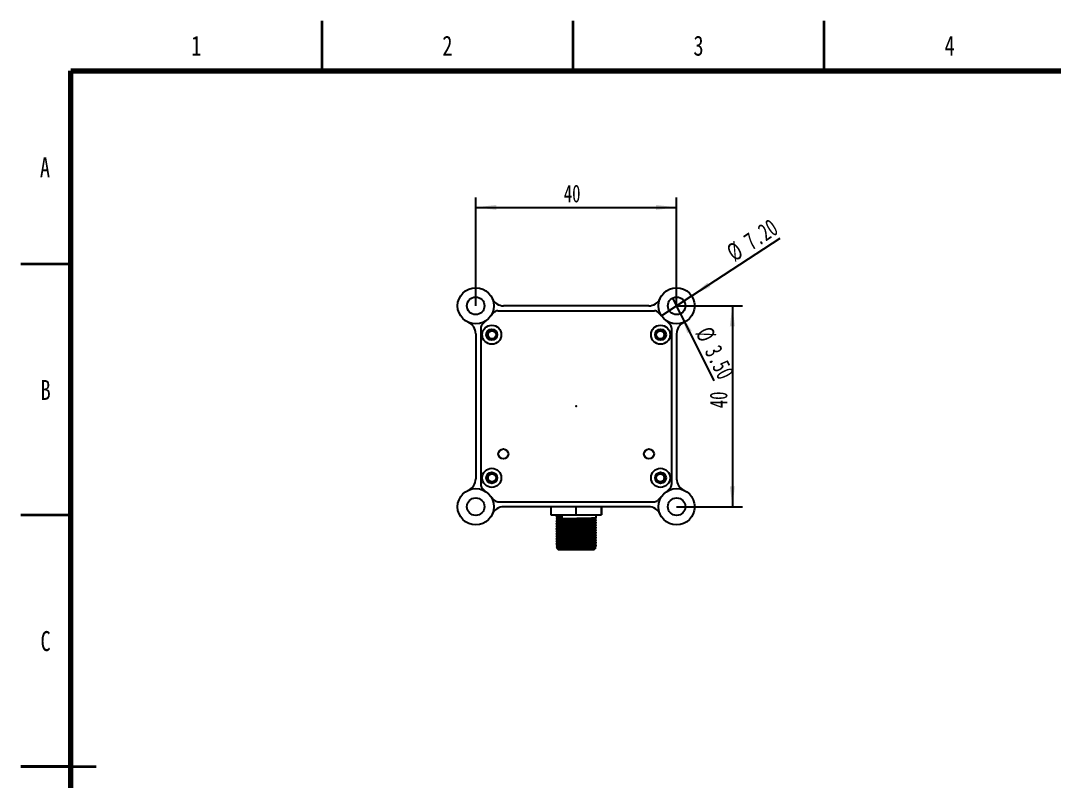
# Model space of a CAD drawing. Header units: millimetres. Extents: x 0 to 420, y 0 to 297.
# Drawn here: x 0 to 205.8, y 145.5 to 297 of the extents above; entities that cross this region are included whole.
import ezdxf

# ---------------------------------------------------------------- set-up
doc = ezdxf.new("R2010")
doc.units = ezdxf.units.MM
doc.header["$PDSIZE"] = -1
doc.layers.add('10', color=7, linetype='Continuous')
doc.styles.add('SLDTEXTSTYLE0', font='TXT', dxfattribs={"width": 0.7})
doc.styles.add('SLDTEXTSTYLE1', font='TXT', dxfattribs={"width": 0.75})
doc.dimstyles.new('SLDDIMSTYLE0', dxfattribs={"dimtxt": 3.5, "dimasz": 4.08, "dimexe": 0, "dimexo": 0.0625, "dimgap": 0.875, "dimtad": 2, "dimrnd": 1e-09, "dimzin": 12, "dimdsep": 46, "dimtxsty": 'SLDTEXTSTYLE0', "dimsah": 1, "dimcen": 0.09, "dimadec": 0, "dimazin": 3, "dimtfac": 1, "dimtofl": 0, "dimtmove": 0, "dimatfit": 3, "dimfxl": 0, "dimfrac": 2, "dimtolj": 1, "dimtzin": 12, "dimarcsym": 0})
doc.dimstyles.new('SLDDIMSTYLE1', dxfattribs={"dimtxt": 3.5, "dimasz": 4.08, "dimexe": 0, "dimexo": 0.0625, "dimgap": 0.875, "dimtad": 2, "dimrnd": 1e-09, "dimzin": 4, "dimdsep": 46, "dimtxsty": 'SLDTEXTSTYLE0', "dimblk1": 'NONE', "dimsah": 1, "dimcen": 0, "dimadec": 0, "dimazin": 1, "dimtfac": 1, "dimtmove": 0, "dimatfit": 3, "dimldrblk": 'NONE', "dimfxl": 0, "dimfrac": 2, "dimtolj": 1, "dimtzin": 12, "dimarcsym": 0})

# ---------------------------------------------------------------- blocks, each defined once
blk = doc.blocks.new('_D')
at = {"layer": '10'}
for p, q in [((90.6, 240.22), (90.6, 261.82)), ((130.6, 240.22), (130.6, 261.82)), ((90.6, 259.82), (130.6, 259.82))]:
    blk.add_line(p, q, dxfattribs=at)
for points in [[(90.6, 259.82), (94.68, 259.31), (94.68, 260.32)], [(130.6, 259.82), (126.52, 260.32), (126.52, 259.31)]]:
    blk.add_solid(points, dxfattribs=at)
at = {"layer": '10', "insert": (108.13, 264.33), "char_height": 3.5, "attachment_point": 1, "style": 'SLDTEXTSTYLE0'}
blk.add_mtext('40', dxfattribs=at)
blk = doc.blocks.new('_D_1')
at = {"layer": '10'}
for p, q in [((130.6, 240.22), (143.7, 240.22)), ((141.7, 240.22), (141.7, 200.22)), ((130.6, 200.22), (143.7, 200.22))]:
    blk.add_line(p, q, dxfattribs=at)
for points in [[(141.7, 240.22), (141.19, 236.14), (142.21, 236.14)], [(141.7, 200.22), (142.21, 204.3), (141.19, 204.3)]]:
    blk.add_solid(points, dxfattribs=at)
at = {"layer": '10', "insert": (137.19, 219.82), "char_height": 3.5, "attachment_point": 1, "rotation": 90, "style": 'SLDTEXTSTYLE0'}
blk.add_mtext('40', dxfattribs=at)
blk = doc.blocks.new('_D_2')
at = {"layer": '10'}
for q in [(129.82, 241.78), (137.98, 225.27)]:
    blk.add_line((131.37, 238.65), q, dxfattribs=at)
blk.add_solid([(131.37, 238.65), (132.73, 234.76), (133.64, 235.21)], dxfattribs=at)
at = {"layer": '10', "char_height": 3.5, "attachment_point": 1, "rotation": 296.2959, "style": 'SLDTEXTSTYLE0'}
for s, insert in [('%%c', (137.44, 236.44)), ('3.50', (139.25, 232.74))]:
    blk.add_mtext(s, dxfattribs=dict(at, insert=insert))
blk = doc.blocks.new('_NONE')
blk = doc.blocks.new('_D_3')
at = {"layer": '10'}
for q in [(151.21, 253.7), (127.59, 238.25)]:
    blk.add_line((133.61, 242.19), q, dxfattribs=at)
blk.add_solid([(133.61, 242.19), (137.3, 244), (136.75, 244.85)], dxfattribs=at)
at = {"layer": '10', "char_height": 3.5, "attachment_point": 1, "rotation": 33.1917, "style": 'SLDTEXTSTYLE0'}
for s, insert in [('7.20', (143.62, 254.1)), ('%%c', (140.17, 251.86))]:
    blk.add_mtext(s, dxfattribs=dict(at, insert=insert))

msp = doc.modelspace()

# ---------------------------------------------------------------- linework, layer by layer
at = {"color": 7, "linetype": 'Continuous', "lineweight": 35}
for p, q in [((60, 287), (60, 297)), ((110, 287), (110, 297)), ((160, 287), (160, 297)), ((10, 248.5), (0, 248.5)), ((10, 198.5), (0, 198.5)), ((0, 148.5), (15, 148.5)), ((10, 148.5), (0, 148.5))]:
    msp.add_line(p, q, dxfattribs=at)
at = {"color": 7, "linetype": 'Continuous', "lineweight": 70}
for p, q in [((10, 10), (10, 287)), ((10, 287), (410, 287))]:
    msp.add_line(p, q, dxfattribs=at)
at = {"color": 7, "linetype": 'Continuous', "lineweight": 25}
for p, q in [((93.578, 238.196), (94.305, 238.923)), ((95.012, 239.216), (126.184, 239.216)), ((125.034, 240.216), (96.162, 240.216)), ((126.891, 238.923), (127.619, 238.196)), ((91.891, 236.509), (92.619, 237.236)), ((128.578, 237.236), (129.305, 236.509)), ((90.598, 234.652), (90.598, 205.78)), ((91.598, 235.802), (91.598, 204.63)), ((129.598, 235.802), (129.598, 204.63)), ((130.598, 234.652), (130.598, 205.78)), ((91.891, 203.923), (92.619, 203.196)), ((129.305, 203.923), (128.578, 203.196)), ((93.578, 202.236), (94.305, 201.509)), ((127.619, 202.236), (126.891, 201.509)), ((95.012, 201.216), (126.184, 201.216)), ((125.034, 200.216), (96.162, 200.216)), ((105.527, 200.216), (105.527, 198.616)), ((110.527, 200.216), (110.527, 198.616)), ((115.598, 200.216), (115.598, 198.616)), ((115.67, 200.216), (115.67, 198.616)), ((105.527, 198.616), (110.527, 198.616)), ((106.598, 198.616), (106.598, 198.272)), ((106.598, 197.814), (106.598, 197.772)), ((110.527, 198.616), (115.598, 198.616)), ((114.598, 198.022), (114.598, 198.616)), ((115.598, 198.616), (115.67, 198.616)), ((106.598, 197.314), (106.598, 197.272)), ((106.598, 196.814), (106.598, 196.772)), ((106.598, 196.314), (106.598, 196.272)), ((106.598, 195.814), (106.598, 195.772)), ((114.598, 197.522), (114.598, 197.564)), ((114.598, 197.022), (114.598, 197.064)), ((114.598, 196.522), (114.598, 196.564)), ((114.598, 196.022), (114.598, 196.064)), ((114.598, 195.522), (114.598, 195.564)), ((106.598, 195.314), (106.598, 195.272)), ((106.598, 194.814), (106.598, 194.772)), ((106.598, 194.314), (106.598, 194.272)), ((106.598, 193.814), (106.598, 193.772)), ((114.598, 195.022), (114.598, 195.064)), ((114.598, 194.522), (114.598, 194.564)), ((114.598, 194.022), (114.598, 194.064)), ((114.598, 193.522), (114.598, 193.564)), ((106.598, 193.314), (106.598, 193.272)), ((106.598, 192.814), (106.598, 192.772)), ((106.598, 192.314), (106.598, 192.272)), ((106.796, 191.918), (107.098, 191.616)), ((114.098, 191.616), (107.098, 191.616)), ((114.098, 191.616), (114.245, 191.763)), ((114.198, 191.79), (114.356, 191.881)), ((114.239, 191.772), (114.204, 191.793)), ((114.369, 191.887), (114.559, 192.077)), ((114.598, 193.022), (114.598, 193.064)), ((114.598, 192.522), (114.598, 192.564))]:
    msp.add_line(p, q, dxfattribs=at)
for centre, radius in [((90.598, 240.216), 3.6), ((130.598, 240.216), 3.6), ((90.598, 240.216), 1.75), ((130.598, 240.216), 1.75), ((93.795, 234.47), 1.9), ((93.795, 234.47), 1.1), ((93.848, 234.466), 0.8), ((127.401, 234.47), 1.9), ((127.401, 234.47), 1.1), ((127.348, 234.466), 0.8), ((93.795, 205.962), 1.9), ((127.401, 205.962), 1.9), ((93.795, 205.962), 1.1), ((93.848, 205.966), 0.8), ((127.401, 205.962), 1.1), ((127.348, 205.966), 0.8), ((90.598, 200.216), 3.6), ((130.598, 200.216), 3.6), ((90.598, 200.216), 1.75), ((130.598, 200.216), 1.75)]:
    msp.add_circle(centre, radius, dxfattribs=at)
at = {"color": 7, "linetype": 'Continuous'}
for centre in [(93.848, 234.466), (127.348, 234.466), (96.098, 210.716), (125.098, 210.716), (93.848, 205.966), (127.348, 205.966)]:
    msp.add_circle(centre, 1, dxfattribs=at)
at = {"color": 7, "linetype": 'Continuous', "lineweight": 25}
for centre, radius, start, end in [((96.162, 242.716), 2.5, 204.19454, 270), ((125.034, 242.716), 2.5, 270, 335.80546), ((95.012, 238.216), 1, 90, 135), ((126.184, 238.216), 1, 45, 90), ((88.098, 234.652), 2.5, 0, 65.80546), ((133.098, 234.652), 2.5, 114.19454, 180), ((92.598, 235.802), 1, 135, 180), ((128.598, 235.802), 1, 0, 45), ((88.098, 205.78), 2.5, 294.19454, 0), ((92.598, 204.63), 1, 180, 225), ((128.598, 204.63), 1, 315, 0), ((133.098, 205.78), 2.5, 180, 245.80546), ((96.162, 197.716), 2.5, 90, 155.80546), ((95.012, 202.216), 1, 225, 270), ((125.034, 197.716), 2.5, 24.19454, 90), ((126.184, 202.216), 1, 270, 315)]:
    msp.add_arc(centre, radius, start, end, dxfattribs=at)
msp.add_ellipse((110.598, 198.116), major_axis=(-2.829, 201.062), ratio=0.0140647, start_param=1.5695085, end_param=1.571788, dxfattribs=at)
for points, knots in [([(106.6, 198.272), (106.614, 198.277), (106.641, 198.288), (106.883, 198.305), (107.249, 198.321), (107.596, 198.33), (107.767, 198.335)], [0, 0, 0, 0, 0.2470402, 0.502966, 0.7555153, 1, 1, 1, 1]), ([(106.997, 198.046), (106.931, 198.007), (106.799, 197.931), (106.666, 197.854), (106.6, 197.816)], [0, 0, 0, 0, 0.4999764, 1, 1, 1, 1]), ([(106.6, 197.772), (106.614, 197.777), (106.642, 197.788), (106.882, 197.805), (107.254, 197.821), (107.749, 197.835), (108.35, 197.85), (109.046, 197.866), (109.813, 197.882), (110.605, 197.899), (111.383, 197.914), (112.128, 197.928), (112.823, 197.944), (113.443, 197.96), (113.949, 197.977), (114.321, 197.992), (114.533, 198.006), (114.622, 198.016), (114.597, 198.022), (114.596, 198.022)], [0, 0, 0, 0, 0.0616749, 0.1255681, 0.1886183, 0.2496552, 0.3106919, 0.3737422, 0.4376355, 0.5011044, 0.562931, 0.6234035, 0.6859041, 0.7496552, 0.8134064, 0.8759068, 0.9363794, 0.998206, 1, 1, 1, 1]), ([(107.773, 197.877), (107.602, 197.872), (107.254, 197.862), (106.886, 197.846), (106.642, 197.83), (106.614, 197.819), (106.6, 197.814)], [0, 0, 0, 0, 0.2437779, 0.4955978, 0.7507837, 1, 1, 1, 1]), ([(106.601, 198.269), (106.672, 198.228), (106.803, 198.152), (106.933, 198.077), (106.993, 198.043)], [0, 0, 0, 0, 0.5471255, 1, 1, 1, 1]), ([(106.601, 197.769), (106.672, 197.728), (106.803, 197.652), (106.933, 197.577), (106.993, 197.543)], [0, 0, 0, 0, 0.5471264, 1, 1, 1, 1]), ([(107.009, 198.046), (107.02, 198.05), (107.044, 198.06), (107.258, 198.075), (107.506, 198.088), (107.716, 198.095), (107.77, 198.097)], [0, 0, 0, 0, 0.2546024, 0.5743359, 0.8898504, 1, 1, 1, 1]), ([(107.009, 197.546), (107.02, 197.55), (107.045, 197.56), (107.253, 197.575), (107.588, 197.592), (108.035, 197.606), (108.576, 197.62), (109.204, 197.637), (109.895, 197.653), (110.63, 197.67), (111.374, 197.686), (112.104, 197.701), (112.696, 197.717), (113.206, 197.733), (113.62, 197.748), (113.948, 197.763), (114.149, 197.776), (114.176, 197.785), (114.188, 197.79)], [0, 0, 0, 0, 0.0521254, 0.1175853, 0.1821814, 0.2447143, 0.3072471, 0.3718433, 0.4373032, 0.5023284, 0.571453, 0.63942, 0.7098616, 0.7569467, 0.8222611, 0.8862938, 0.9482485, 1, 1, 1, 1]), ([(114.198, 197.79), (114.259, 197.825), (114.392, 197.901), (114.524, 197.978), (114.596, 198.019)], [0, 0, 0, 0, 0.4605914, 1, 1, 1, 1]), ([(114.596, 197.566), (114.53, 197.604), (114.399, 197.68), (114.268, 197.755), (114.204, 197.793)], [0, 0, 0, 0, 0.5062955, 1, 1, 1, 1]), ([(114.597, 197.564), (114.597, 197.563), (114.623, 197.558), (114.534, 197.548), (114.325, 197.534), (113.954, 197.518), (113.449, 197.502), (112.83, 197.485), (112.136, 197.47), (111.392, 197.456), (110.615, 197.44), (109.822, 197.424), (109.054, 197.407), (108.357, 197.391), (107.756, 197.377), (107.259, 197.362), (106.885, 197.346), (106.643, 197.33), (106.614, 197.319), (106.6, 197.314)], [0, 0, 0, 0, 0.0010705, 0.0628971, 0.1233697, 0.1858701, 0.2496213, 0.3133725, 0.375873, 0.4363455, 0.4981722, 0.5616411, 0.6255343, 0.6885846, 0.7496214, 0.8106581, 0.8737085, 0.9376016, 1, 1, 1, 1]), ([(106.997, 197.546), (106.931, 197.507), (106.799, 197.431), (106.666, 197.354), (106.6, 197.316)], [0, 0, 0, 0, 0.4999774, 1, 1, 1, 1]), ([(106.6, 197.272), (106.614, 197.277), (106.642, 197.288), (106.882, 197.305), (107.254, 197.321), (107.749, 197.335), (108.35, 197.35), (109.046, 197.366), (109.813, 197.382), (110.605, 197.399), (111.383, 197.414), (112.128, 197.428), (112.823, 197.444), (113.443, 197.46), (113.949, 197.477), (114.321, 197.492), (114.533, 197.506), (114.622, 197.516), (114.597, 197.522), (114.596, 197.522)], [0, 0, 0, 0, 0.06167488, 0.12556807, 0.18861831, 0.24965519, 0.31069192, 0.37374225, 0.43763545, 0.50110436, 0.56293101, 0.62340354, 0.68590405, 0.74965516, 0.81340637, 0.87590684, 0.93637937, 0.99820604, 1, 1, 1, 1]), ([(114.597, 197.064), (114.597, 197.063), (114.623, 197.058), (114.534, 197.048), (114.325, 197.034), (113.954, 197.018), (113.449, 197.002), (112.83, 196.985), (112.136, 196.97), (111.392, 196.956), (110.615, 196.94), (109.822, 196.924), (109.054, 196.907), (108.357, 196.891), (107.756, 196.877), (107.259, 196.862), (106.885, 196.846), (106.643, 196.83), (106.614, 196.819), (106.6, 196.814)], [0, 0, 0, 0, 0.0010705, 0.0628971, 0.1233697, 0.1858701, 0.2496213, 0.3133725, 0.375873, 0.4363455, 0.4981722, 0.5616411, 0.6255343, 0.6885846, 0.7496214, 0.8106581, 0.8737085, 0.9376016, 1, 1, 1, 1]), ([(106.997, 197.046), (106.931, 197.007), (106.799, 196.931), (106.666, 196.854), (106.6, 196.816)], [0, 0, 0, 0, 0.4999764, 1, 1, 1, 1]), ([(106.6, 196.772), (106.614, 196.777), (106.642, 196.788), (106.882, 196.805), (107.254, 196.821), (107.749, 196.835), (108.35, 196.85), (109.046, 196.866), (109.813, 196.882), (110.605, 196.899), (111.383, 196.914), (112.128, 196.928), (112.823, 196.944), (113.443, 196.96), (113.949, 196.977), (114.321, 196.992), (114.533, 197.006), (114.622, 197.016), (114.597, 197.022), (114.596, 197.022)], [0, 0, 0, 0, 0.06167488, 0.12556806, 0.18861831, 0.24965519, 0.31069192, 0.37374224, 0.43763546, 0.50110436, 0.56293101, 0.62340354, 0.68590405, 0.74965516, 0.81340637, 0.87590684, 0.93637937, 0.99820604, 1, 1, 1, 1]), ([(114.597, 196.564), (114.597, 196.563), (114.623, 196.558), (114.534, 196.548), (114.325, 196.534), (113.954, 196.518), (113.449, 196.502), (112.83, 196.485), (112.136, 196.47), (111.392, 196.456), (110.615, 196.44), (109.822, 196.424), (109.054, 196.407), (108.357, 196.391), (107.756, 196.377), (107.259, 196.362), (106.885, 196.346), (106.643, 196.33), (106.614, 196.319), (106.6, 196.314)], [0, 0, 0, 0, 0.0010705, 0.06289712, 0.12336968, 0.18587014, 0.2496213, 0.31337252, 0.37587303, 0.43634552, 0.49817216, 0.56164111, 0.62553429, 0.68858458, 0.74962136, 0.81065815, 0.87370847, 0.93760157, 1, 1, 1, 1]), ([(106.997, 196.546), (106.931, 196.507), (106.799, 196.431), (106.666, 196.354), (106.6, 196.316)], [0, 0, 0, 0, 0.4999754, 1, 1, 1, 1]), ([(106.6, 196.272), (106.614, 196.277), (106.642, 196.288), (106.882, 196.305), (107.254, 196.321), (107.749, 196.335), (108.35, 196.35), (109.046, 196.366), (109.813, 196.382), (110.605, 196.399), (111.383, 196.414), (112.128, 196.428), (112.823, 196.444), (113.443, 196.46), (113.949, 196.477), (114.321, 196.492), (114.533, 196.506), (114.622, 196.516), (114.597, 196.522), (114.596, 196.522)], [0, 0, 0, 0, 0.0616749, 0.1255681, 0.1886183, 0.2496552, 0.3106919, 0.3737422, 0.4376355, 0.5011044, 0.562931, 0.6234035, 0.6859041, 0.7496552, 0.8134064, 0.8759068, 0.9363794, 0.998206, 1, 1, 1, 1]), ([(114.597, 196.064), (114.597, 196.063), (114.623, 196.058), (114.534, 196.048), (114.325, 196.034), (113.954, 196.018), (113.449, 196.002), (112.83, 195.985), (112.136, 195.97), (111.392, 195.956), (110.615, 195.94), (109.822, 195.924), (109.054, 195.907), (108.357, 195.891), (107.756, 195.877), (107.259, 195.862), (106.885, 195.846), (106.643, 195.83), (106.614, 195.819), (106.6, 195.814)], [0, 0, 0, 0, 0.0010705, 0.06289712, 0.12336968, 0.18587014, 0.2496213, 0.31337252, 0.37587303, 0.43634552, 0.49817216, 0.56164111, 0.62553429, 0.68858458, 0.74962136, 0.81065815, 0.87370846, 0.93760157, 1, 1, 1, 1]), ([(106.997, 196.046), (106.931, 196.007), (106.799, 195.931), (106.666, 195.854), (106.6, 195.816)], [0, 0, 0, 0, 0.4999764, 1, 1, 1, 1]), ([(106.6, 195.772), (106.614, 195.777), (106.642, 195.788), (106.882, 195.805), (107.254, 195.821), (107.749, 195.835), (108.35, 195.85), (109.046, 195.866), (109.813, 195.882), (110.605, 195.899), (111.383, 195.914), (112.128, 195.928), (112.823, 195.944), (113.443, 195.96), (113.949, 195.977), (114.321, 195.992), (114.533, 196.006), (114.622, 196.016), (114.597, 196.022), (114.596, 196.022)], [0, 0, 0, 0, 0.0616749, 0.1255681, 0.1886183, 0.2496552, 0.3106919, 0.3737422, 0.4376355, 0.5011044, 0.562931, 0.6234035, 0.6859041, 0.7496552, 0.8134064, 0.8759068, 0.9363794, 0.998206, 1, 1, 1, 1]), ([(114.597, 195.564), (114.597, 195.563), (114.623, 195.558), (114.534, 195.548), (114.325, 195.534), (113.954, 195.518), (113.449, 195.502), (112.83, 195.485), (112.136, 195.47), (111.392, 195.456), (110.615, 195.44), (109.822, 195.424), (109.054, 195.407), (108.357, 195.391), (107.756, 195.377), (107.259, 195.362), (106.885, 195.346), (106.643, 195.33), (106.614, 195.319), (106.6, 195.314)], [0, 0, 0, 0, 0.0010705, 0.0628971, 0.1233697, 0.1858701, 0.2496213, 0.3133725, 0.375873, 0.4363455, 0.4981722, 0.5616411, 0.6255343, 0.6885846, 0.7496214, 0.8106581, 0.8737085, 0.9376016, 1, 1, 1, 1]), ([(106.997, 195.546), (106.931, 195.507), (106.799, 195.431), (106.666, 195.354), (106.6, 195.316)], [0, 0, 0, 0, 0.4999764, 1, 1, 1, 1]), ([(106.6, 195.272), (106.614, 195.277), (106.642, 195.288), (106.882, 195.305), (107.254, 195.321), (107.749, 195.335), (108.35, 195.35), (109.046, 195.366), (109.813, 195.382), (110.605, 195.399), (111.383, 195.414), (112.128, 195.428), (112.823, 195.444), (113.443, 195.46), (113.949, 195.477), (114.321, 195.492), (114.533, 195.506), (114.622, 195.516), (114.597, 195.522), (114.596, 195.522)], [0, 0, 0, 0, 0.0616749, 0.1255681, 0.1886183, 0.2496552, 0.3106919, 0.3737422, 0.4376355, 0.5011044, 0.562931, 0.6234035, 0.6859041, 0.7496552, 0.8134064, 0.8759068, 0.9363794, 0.998206, 1, 1, 1, 1]), ([(106.601, 197.269), (106.672, 197.228), (106.803, 197.152), (106.933, 197.077), (106.993, 197.043)], [0, 0, 0, 0, 0.5471255, 1, 1, 1, 1]), ([(106.601, 196.769), (106.672, 196.728), (106.803, 196.652), (106.933, 196.577), (106.993, 196.543)], [0, 0, 0, 0, 0.54712757, 1, 1, 1, 1]), ([(106.601, 196.269), (106.672, 196.228), (106.803, 196.152), (106.933, 196.077), (106.993, 196.043)], [0, 0, 0, 0, 0.5471264, 1, 1, 1, 1]), ([(106.601, 195.769), (106.672, 195.728), (106.803, 195.652), (106.933, 195.577), (106.993, 195.543)], [0, 0, 0, 0, 0.54712757, 1, 1, 1, 1]), ([(107.009, 197.046), (107.02, 197.05), (107.045, 197.06), (107.253, 197.075), (107.588, 197.092), (108.035, 197.106), (108.576, 197.12), (109.204, 197.137), (109.895, 197.153), (110.63, 197.17), (111.374, 197.186), (112.104, 197.201), (112.696, 197.217), (113.206, 197.233), (113.62, 197.248), (113.948, 197.263), (114.149, 197.276), (114.176, 197.285), (114.188, 197.29)], [0, 0, 0, 0, 0.0521254, 0.11758525, 0.18218136, 0.24471433, 0.30724713, 0.37184332, 0.43730322, 0.50232837, 0.571453, 0.63942, 0.70986162, 0.75694673, 0.82226107, 0.88629376, 0.94824854, 1, 1, 1, 1]), ([(107.009, 196.546), (107.02, 196.55), (107.045, 196.56), (107.253, 196.575), (107.588, 196.592), (108.035, 196.606), (108.576, 196.62), (109.204, 196.637), (109.895, 196.653), (110.63, 196.67), (111.374, 196.686), (112.104, 196.701), (112.696, 196.717), (113.206, 196.733), (113.62, 196.748), (113.948, 196.763), (114.149, 196.776), (114.176, 196.785), (114.188, 196.79)], [0, 0, 0, 0, 0.0521254, 0.1175853, 0.1821814, 0.2447143, 0.3072471, 0.3718433, 0.4373032, 0.5023284, 0.571453, 0.63942, 0.7098616, 0.7569467, 0.8222611, 0.8862938, 0.9482485, 1, 1, 1, 1]), ([(107.009, 196.046), (107.02, 196.05), (107.045, 196.06), (107.253, 196.075), (107.588, 196.092), (108.035, 196.106), (108.576, 196.12), (109.204, 196.137), (109.895, 196.153), (110.63, 196.17), (111.374, 196.186), (112.104, 196.201), (112.696, 196.217), (113.206, 196.233), (113.62, 196.248), (113.948, 196.263), (114.149, 196.276), (114.176, 196.285), (114.188, 196.29)], [0, 0, 0, 0, 0.0521254, 0.1175853, 0.1821814, 0.2447143, 0.3072471, 0.3718433, 0.4373032, 0.5023284, 0.571453, 0.63942, 0.7098616, 0.7569467, 0.8222611, 0.8862938, 0.9482485, 1, 1, 1, 1]), ([(107.009, 195.546), (107.02, 195.55), (107.045, 195.56), (107.253, 195.575), (107.588, 195.592), (108.035, 195.606), (108.576, 195.62), (109.204, 195.637), (109.895, 195.653), (110.63, 195.67), (111.374, 195.686), (112.104, 195.701), (112.696, 195.717), (113.206, 195.733), (113.62, 195.748), (113.948, 195.763), (114.149, 195.776), (114.176, 195.785), (114.188, 195.79)], [0, 0, 0, 0, 0.05212541, 0.11758526, 0.18218135, 0.24471433, 0.30724714, 0.37184332, 0.43730322, 0.50232837, 0.571453, 0.63942, 0.70986162, 0.75694673, 0.82226107, 0.88629376, 0.94824854, 1, 1, 1, 1]), ([(114.198, 197.29), (114.259, 197.325), (114.392, 197.401), (114.524, 197.478), (114.596, 197.519)], [0, 0, 0, 0, 0.4605914, 1, 1, 1, 1]), ([(114.198, 196.79), (114.259, 196.825), (114.392, 196.901), (114.524, 196.978), (114.596, 197.019)], [0, 0, 0, 0, 0.4605914, 1, 1, 1, 1]), ([(114.198, 196.29), (114.259, 196.325), (114.392, 196.401), (114.524, 196.478), (114.596, 196.519)], [0, 0, 0, 0, 0.4605935, 1, 1, 1, 1]), ([(114.198, 195.79), (114.259, 195.825), (114.392, 195.901), (114.524, 195.978), (114.596, 196.019)], [0, 0, 0, 0, 0.4605914, 1, 1, 1, 1]), ([(114.198, 195.29), (114.259, 195.325), (114.392, 195.401), (114.524, 195.478), (114.596, 195.519)], [0, 0, 0, 0, 0.4605935, 1, 1, 1, 1]), ([(114.596, 197.066), (114.53, 197.104), (114.399, 197.18), (114.268, 197.255), (114.204, 197.293)], [0, 0, 0, 0, 0.5062955, 1, 1, 1, 1]), ([(114.596, 196.566), (114.53, 196.604), (114.399, 196.68), (114.268, 196.755), (114.204, 196.793)], [0, 0, 0, 0, 0.5062955, 1, 1, 1, 1]), ([(114.596, 196.066), (114.53, 196.104), (114.399, 196.18), (114.268, 196.255), (114.204, 196.293)], [0, 0, 0, 0, 0.5062955, 1, 1, 1, 1]), ([(114.596, 195.566), (114.53, 195.604), (114.399, 195.68), (114.268, 195.755), (114.204, 195.793)], [0, 0, 0, 0, 0.5062955, 1, 1, 1, 1]), ([(114.597, 195.064), (114.597, 195.063), (114.623, 195.058), (114.534, 195.048), (114.325, 195.034), (113.954, 195.018), (113.449, 195.002), (112.83, 194.985), (112.136, 194.97), (111.392, 194.956), (110.615, 194.94), (109.822, 194.924), (109.054, 194.907), (108.357, 194.891), (107.756, 194.877), (107.259, 194.862), (106.885, 194.846), (106.643, 194.83), (106.614, 194.819), (106.6, 194.814)], [0, 0, 0, 0, 0.0010705, 0.0628971, 0.1233697, 0.1858701, 0.2496213, 0.3133725, 0.375873, 0.4363455, 0.4981722, 0.5616411, 0.6255343, 0.6885846, 0.7496214, 0.8106581, 0.8737085, 0.9376016, 1, 1, 1, 1]), ([(106.997, 195.046), (106.931, 195.007), (106.799, 194.931), (106.666, 194.854), (106.6, 194.816)], [0, 0, 0, 0, 0.4999764, 1, 1, 1, 1]), ([(106.6, 194.772), (106.614, 194.777), (106.642, 194.788), (106.882, 194.805), (107.254, 194.821), (107.749, 194.835), (108.35, 194.85), (109.046, 194.866), (109.813, 194.882), (110.605, 194.899), (111.383, 194.914), (112.128, 194.928), (112.823, 194.944), (113.443, 194.96), (113.949, 194.977), (114.321, 194.992), (114.533, 195.006), (114.622, 195.016), (114.597, 195.022), (114.596, 195.022)], [0, 0, 0, 0, 0.0616749, 0.1255681, 0.1886183, 0.2496552, 0.3106919, 0.3737422, 0.4376355, 0.5011044, 0.562931, 0.6234035, 0.6859041, 0.7496552, 0.8134064, 0.8759068, 0.9363794, 0.998206, 1, 1, 1, 1]), ([(114.597, 194.564), (114.597, 194.563), (114.623, 194.558), (114.534, 194.548), (114.325, 194.534), (113.954, 194.518), (113.449, 194.502), (112.83, 194.485), (112.136, 194.47), (111.392, 194.456), (110.615, 194.44), (109.822, 194.424), (109.054, 194.407), (108.357, 194.391), (107.756, 194.377), (107.259, 194.362), (106.885, 194.346), (106.643, 194.33), (106.614, 194.319), (106.6, 194.314)], [0, 0, 0, 0, 0.0010705, 0.0628971, 0.1233697, 0.1858701, 0.2496213, 0.3133725, 0.375873, 0.4363455, 0.4981722, 0.5616411, 0.6255343, 0.6885846, 0.7496214, 0.8106581, 0.8737085, 0.9376016, 1, 1, 1, 1]), ([(106.997, 194.546), (106.931, 194.507), (106.799, 194.431), (106.666, 194.354), (106.6, 194.316)], [0, 0, 0, 0, 0.4999764, 1, 1, 1, 1]), ([(106.6, 194.272), (106.614, 194.277), (106.642, 194.288), (106.882, 194.305), (107.254, 194.321), (107.749, 194.335), (108.35, 194.35), (109.046, 194.366), (109.813, 194.382), (110.605, 194.399), (111.383, 194.414), (112.128, 194.428), (112.823, 194.444), (113.443, 194.46), (113.949, 194.477), (114.321, 194.492), (114.533, 194.506), (114.622, 194.516), (114.597, 194.522), (114.596, 194.522)], [0, 0, 0, 0, 0.0616749, 0.1255681, 0.1886183, 0.2496552, 0.3106919, 0.3737422, 0.4376355, 0.5011044, 0.562931, 0.6234035, 0.6859041, 0.7496552, 0.8134064, 0.8759068, 0.9363794, 0.998206, 1, 1, 1, 1]), ([(114.597, 194.064), (114.597, 194.063), (114.623, 194.058), (114.534, 194.048), (114.325, 194.034), (113.954, 194.018), (113.449, 194.002), (112.83, 193.985), (112.136, 193.97), (111.392, 193.956), (110.615, 193.94), (109.822, 193.924), (109.054, 193.907), (108.357, 193.891), (107.756, 193.877), (107.259, 193.862), (106.885, 193.846), (106.643, 193.83), (106.614, 193.819), (106.6, 193.814)], [0, 0, 0, 0, 0.0010705, 0.0628971, 0.1233697, 0.1858701, 0.2496213, 0.3133725, 0.375873, 0.4363455, 0.4981722, 0.5616411, 0.6255343, 0.6885846, 0.7496214, 0.8106581, 0.8737085, 0.9376016, 1, 1, 1, 1]), ([(106.997, 194.046), (106.931, 194.007), (106.799, 193.931), (106.666, 193.854), (106.6, 193.816)], [0, 0, 0, 0, 0.4999764, 1, 1, 1, 1]), ([(106.6, 193.772), (106.614, 193.777), (106.642, 193.788), (106.882, 193.805), (107.254, 193.821), (107.749, 193.835), (108.35, 193.85), (109.046, 193.866), (109.813, 193.882), (110.605, 193.899), (111.383, 193.914), (112.128, 193.928), (112.823, 193.944), (113.443, 193.96), (113.949, 193.977), (114.321, 193.992), (114.533, 194.006), (114.622, 194.016), (114.597, 194.022), (114.596, 194.022)], [0, 0, 0, 0, 0.0616749, 0.1255681, 0.1886183, 0.2496552, 0.3106919, 0.3737422, 0.4376355, 0.5011044, 0.562931, 0.6234035, 0.6859041, 0.7496552, 0.8134064, 0.8759068, 0.9363794, 0.998206, 1, 1, 1, 1]), ([(114.597, 193.564), (114.597, 193.563), (114.623, 193.558), (114.534, 193.548), (114.325, 193.534), (113.954, 193.518), (113.449, 193.502), (112.83, 193.485), (112.136, 193.47), (111.392, 193.456), (110.615, 193.44), (109.822, 193.424), (109.054, 193.407), (108.357, 193.391), (107.756, 193.377), (107.259, 193.362), (106.885, 193.346), (106.643, 193.33), (106.614, 193.319), (106.6, 193.314)], [0, 0, 0, 0, 0.0010705, 0.0628971, 0.1233697, 0.1858701, 0.2496213, 0.3133725, 0.375873, 0.4363455, 0.4981722, 0.5616411, 0.6255343, 0.6885846, 0.7496214, 0.8106581, 0.8737085, 0.9376016, 1, 1, 1, 1]), ([(106.997, 193.546), (106.931, 193.507), (106.799, 193.431), (106.666, 193.354), (106.6, 193.316)], [0, 0, 0, 0, 0.4999764, 1, 1, 1, 1]), ([(106.6, 193.272), (106.614, 193.277), (106.642, 193.288), (106.882, 193.305), (107.254, 193.321), (107.749, 193.335), (108.35, 193.35), (109.046, 193.366), (109.813, 193.382), (110.605, 193.399), (111.383, 193.414), (112.128, 193.428), (112.823, 193.444), (113.443, 193.46), (113.949, 193.477), (114.321, 193.492), (114.533, 193.506), (114.622, 193.516), (114.597, 193.522), (114.596, 193.522)], [0, 0, 0, 0, 0.0616749, 0.1255681, 0.1886183, 0.2496552, 0.3106919, 0.3737422, 0.4376355, 0.5011044, 0.562931, 0.6234035, 0.6859041, 0.7496552, 0.8134064, 0.8759068, 0.9363794, 0.998206, 1, 1, 1, 1]), ([(106.601, 195.269), (106.672, 195.228), (106.803, 195.152), (106.933, 195.077), (106.993, 195.043)], [0, 0, 0, 0, 0.5471264, 1, 1, 1, 1]), ([(106.601, 194.769), (106.672, 194.728), (106.803, 194.652), (106.933, 194.577), (106.993, 194.543)], [0, 0, 0, 0, 0.54712757, 1, 1, 1, 1]), ([(106.601, 194.269), (106.672, 194.228), (106.803, 194.152), (106.933, 194.077), (106.993, 194.043)], [0, 0, 0, 0, 0.5471264, 1, 1, 1, 1]), ([(106.601, 193.769), (106.672, 193.728), (106.803, 193.652), (106.933, 193.577), (106.993, 193.543)], [0, 0, 0, 0, 0.5471255, 1, 1, 1, 1]), ([(107.009, 195.046), (107.02, 195.05), (107.045, 195.06), (107.253, 195.075), (107.588, 195.092), (108.035, 195.106), (108.576, 195.12), (109.204, 195.137), (109.895, 195.153), (110.63, 195.17), (111.374, 195.186), (112.104, 195.201), (112.696, 195.217), (113.206, 195.233), (113.62, 195.248), (113.948, 195.263), (114.149, 195.276), (114.176, 195.285), (114.188, 195.29)], [0, 0, 0, 0, 0.0521254, 0.1175853, 0.1821814, 0.2447143, 0.3072471, 0.3718433, 0.4373032, 0.5023284, 0.571453, 0.63942, 0.7098616, 0.7569467, 0.8222611, 0.8862938, 0.9482485, 1, 1, 1, 1]), ([(107.009, 194.546), (107.02, 194.55), (107.045, 194.56), (107.253, 194.575), (107.588, 194.592), (108.035, 194.606), (108.576, 194.62), (109.204, 194.637), (109.895, 194.653), (110.63, 194.67), (111.374, 194.686), (112.104, 194.701), (112.696, 194.717), (113.206, 194.733), (113.62, 194.748), (113.948, 194.763), (114.149, 194.776), (114.176, 194.785), (114.188, 194.79)], [0, 0, 0, 0, 0.0521254, 0.1175853, 0.1821814, 0.2447143, 0.3072471, 0.3718433, 0.4373032, 0.5023284, 0.571453, 0.63942, 0.7098616, 0.7569467, 0.8222611, 0.8862938, 0.9482485, 1, 1, 1, 1]), ([(107.009, 194.046), (107.02, 194.05), (107.045, 194.06), (107.253, 194.075), (107.588, 194.092), (108.035, 194.106), (108.576, 194.12), (109.204, 194.137), (109.895, 194.153), (110.63, 194.17), (111.374, 194.186), (112.104, 194.201), (112.696, 194.217), (113.206, 194.233), (113.62, 194.248), (113.948, 194.263), (114.149, 194.276), (114.176, 194.285), (114.188, 194.29)], [0, 0, 0, 0, 0.0521254, 0.1175853, 0.1821814, 0.2447143, 0.3072471, 0.3718433, 0.4373032, 0.5023284, 0.571453, 0.63942, 0.7098616, 0.7569467, 0.8222611, 0.8862938, 0.9482485, 1, 1, 1, 1]), ([(107.009, 193.546), (107.02, 193.55), (107.045, 193.56), (107.253, 193.575), (107.588, 193.592), (108.035, 193.606), (108.576, 193.62), (109.204, 193.637), (109.895, 193.653), (110.63, 193.67), (111.374, 193.686), (112.104, 193.701), (112.696, 193.717), (113.206, 193.733), (113.62, 193.748), (113.948, 193.763), (114.149, 193.776), (114.176, 193.785), (114.188, 193.79)], [0, 0, 0, 0, 0.0521254, 0.1175853, 0.1821814, 0.2447143, 0.3072471, 0.3718433, 0.4373032, 0.5023284, 0.571453, 0.63942, 0.7098616, 0.7569467, 0.8222611, 0.8862938, 0.9482485, 1, 1, 1, 1]), ([(114.198, 194.79), (114.259, 194.825), (114.392, 194.901), (114.524, 194.978), (114.596, 195.019)], [0, 0, 0, 0, 0.4605914, 1, 1, 1, 1]), ([(114.198, 194.29), (114.259, 194.325), (114.392, 194.401), (114.524, 194.478), (114.596, 194.519)], [0, 0, 0, 0, 0.4605924, 1, 1, 1, 1]), ([(114.198, 193.79), (114.259, 193.825), (114.392, 193.901), (114.524, 193.978), (114.596, 194.019)], [0, 0, 0, 0, 0.4605914, 1, 1, 1, 1]), ([(114.198, 193.29), (114.259, 193.325), (114.392, 193.401), (114.524, 193.478), (114.596, 193.519)], [0, 0, 0, 0, 0.4605914, 1, 1, 1, 1]), ([(114.596, 195.066), (114.53, 195.104), (114.399, 195.18), (114.268, 195.255), (114.204, 195.293)], [0, 0, 0, 0, 0.5062955, 1, 1, 1, 1]), ([(114.596, 194.566), (114.53, 194.604), (114.399, 194.68), (114.268, 194.755), (114.204, 194.793)], [0, 0, 0, 0, 0.5062955, 1, 1, 1, 1]), ([(114.596, 194.066), (114.53, 194.104), (114.399, 194.18), (114.268, 194.255), (114.204, 194.293)], [0, 0, 0, 0, 0.5062955, 1, 1, 1, 1]), ([(114.596, 193.566), (114.53, 193.604), (114.399, 193.68), (114.268, 193.755), (114.204, 193.793)], [0, 0, 0, 0, 0.5062966, 1, 1, 1, 1]), ([(114.597, 193.064), (114.597, 193.063), (114.623, 193.058), (114.534, 193.048), (114.325, 193.034), (113.954, 193.018), (113.449, 193.002), (112.83, 192.985), (112.136, 192.97), (111.392, 192.956), (110.615, 192.94), (109.822, 192.924), (109.054, 192.907), (108.357, 192.891), (107.756, 192.877), (107.259, 192.862), (106.885, 192.846), (106.643, 192.83), (106.614, 192.819), (106.6, 192.814)], [0, 0, 0, 0, 0.0010705, 0.06289712, 0.12336968, 0.18587014, 0.2496213, 0.31337252, 0.37587303, 0.43634552, 0.49817216, 0.56164111, 0.62553429, 0.68858458, 0.74962136, 0.81065815, 0.87370846, 0.93760157, 1, 1, 1, 1]), ([(106.997, 193.046), (106.931, 193.007), (106.799, 192.931), (106.666, 192.854), (106.6, 192.816)], [0, 0, 0, 0, 0.4999764, 1, 1, 1, 1]), ([(106.6, 192.772), (106.614, 192.777), (106.642, 192.788), (106.882, 192.805), (107.254, 192.821), (107.749, 192.835), (108.35, 192.85), (109.046, 192.866), (109.813, 192.882), (110.605, 192.899), (111.383, 192.914), (112.128, 192.928), (112.823, 192.944), (113.443, 192.96), (113.949, 192.977), (114.321, 192.992), (114.533, 193.006), (114.622, 193.016), (114.597, 193.022), (114.596, 193.022)], [0, 0, 0, 0, 0.06167488, 0.12556806, 0.18861831, 0.24965519, 0.31069192, 0.37374224, 0.43763545, 0.50110436, 0.56293101, 0.62340354, 0.68590405, 0.74965516, 0.81340637, 0.87590684, 0.93637937, 0.99820604, 1, 1, 1, 1]), ([(114.597, 192.564), (114.597, 192.563), (114.623, 192.558), (114.534, 192.548), (114.325, 192.534), (113.954, 192.518), (113.449, 192.502), (112.83, 192.485), (112.136, 192.47), (111.392, 192.456), (110.615, 192.44), (109.822, 192.424), (109.054, 192.407), (108.357, 192.391), (107.756, 192.377), (107.259, 192.362), (106.885, 192.346), (106.643, 192.33), (106.614, 192.319), (106.6, 192.314)], [0, 0, 0, 0, 0.0010705, 0.0628971, 0.1233697, 0.1858701, 0.2496213, 0.3133725, 0.375873, 0.4363455, 0.4981722, 0.5616411, 0.6255343, 0.6885846, 0.7496214, 0.8106581, 0.8737085, 0.9376016, 1, 1, 1, 1]), ([(106.997, 192.546), (106.931, 192.507), (106.799, 192.431), (106.666, 192.354), (106.6, 192.316)], [0, 0, 0, 0, 0.4999764, 1, 1, 1, 1]), ([(106.6, 192.272), (106.614, 192.277), (106.642, 192.288), (106.882, 192.305), (107.254, 192.321), (107.749, 192.335), (108.35, 192.35), (109.046, 192.366), (109.813, 192.382), (110.605, 192.399), (111.383, 192.414), (112.128, 192.428), (112.823, 192.444), (113.443, 192.46), (113.949, 192.477), (114.321, 192.492), (114.533, 192.506), (114.622, 192.516), (114.597, 192.522), (114.596, 192.522)], [0, 0, 0, 0, 0.0616749, 0.1255681, 0.1886183, 0.2496552, 0.3106919, 0.3737422, 0.4376355, 0.5011044, 0.562931, 0.6234035, 0.6859041, 0.7496552, 0.8134064, 0.8759068, 0.9363794, 0.998206, 1, 1, 1, 1]), ([(106.601, 193.269), (106.672, 193.228), (106.803, 193.152), (106.933, 193.077), (106.993, 193.043)], [0, 0, 0, 0, 0.5471264, 1, 1, 1, 1]), ([(106.601, 192.769), (106.672, 192.728), (106.803, 192.652), (106.933, 192.577), (106.993, 192.543)], [0, 0, 0, 0, 0.5471255, 1, 1, 1, 1]), ([(106.601, 192.269), (106.672, 192.228), (106.803, 192.152), (106.933, 192.077), (106.993, 192.043)], [0, 0, 0, 0, 0.5471264, 1, 1, 1, 1]), ([(106.799, 191.926), (106.797, 191.927), (106.786, 191.93), (106.872, 191.937), (107.06, 191.945), (107.357, 191.954), (107.746, 191.962), (108.214, 191.97), (108.755, 191.978), (109.347, 191.987), (109.982, 191.996), (110.632, 192.005), (111.289, 192.013), (111.882, 192.02), (112.41, 192.028), (112.9, 192.035), (113.381, 192.043), (113.816, 192.052), (114.165, 192.061), (114.407, 192.069), (114.544, 192.076), (114.55, 192.081), (114.553, 192.083)], [0, 0, 0, 0, 0.0106488, 0.0643248, 0.1168932, 0.1709862, 0.2235548, 0.2776392, 0.3304644, 0.3847933, 0.4380884, 0.4929291, 0.5462242, 0.601061, 0.6442002, 0.6881226, 0.7421443, 0.7977327, 0.8517543, 0.9073427, 0.9613608, 1, 1, 1, 1]), ([(106.997, 192.046), (106.931, 192.007), (106.864, 191.969), (106.797, 191.93), (106.797, 191.93)], [0, 0, 0, 0, 0.9895861, 1, 1, 1, 1]), ([(107.009, 193.046), (107.02, 193.05), (107.045, 193.06), (107.253, 193.075), (107.588, 193.092), (108.035, 193.106), (108.576, 193.12), (109.204, 193.137), (109.895, 193.153), (110.63, 193.17), (111.374, 193.186), (112.104, 193.201), (112.696, 193.217), (113.206, 193.233), (113.62, 193.248), (113.948, 193.263), (114.149, 193.276), (114.176, 193.285), (114.188, 193.29)], [0, 0, 0, 0, 0.0521254, 0.1175853, 0.1821814, 0.2447143, 0.3072471, 0.3718433, 0.4373032, 0.5023284, 0.571453, 0.63942, 0.7098616, 0.7569467, 0.8222611, 0.8862938, 0.9482485, 1, 1, 1, 1]), ([(107.009, 192.546), (107.02, 192.55), (107.045, 192.56), (107.253, 192.575), (107.588, 192.592), (108.035, 192.606), (108.576, 192.62), (109.204, 192.637), (109.895, 192.653), (110.63, 192.67), (111.374, 192.686), (112.104, 192.701), (112.696, 192.717), (113.206, 192.733), (113.62, 192.748), (113.948, 192.763), (114.149, 192.776), (114.176, 192.785), (114.188, 192.79)], [0, 0, 0, 0, 0.0521254, 0.11758525, 0.18218136, 0.24471433, 0.30724713, 0.37184332, 0.43730322, 0.50232837, 0.571453, 0.63942, 0.70986162, 0.75694673, 0.82226107, 0.88629376, 0.94824854, 1, 1, 1, 1]), ([(107.009, 192.046), (107.02, 192.05), (107.045, 192.06), (107.253, 192.075), (107.588, 192.092), (108.035, 192.106), (108.576, 192.12), (109.204, 192.137), (109.895, 192.153), (110.63, 192.17), (111.374, 192.186), (112.104, 192.201), (112.696, 192.217), (113.206, 192.233), (113.62, 192.248), (113.948, 192.263), (114.149, 192.276), (114.176, 192.285), (114.188, 192.29)], [0, 0, 0, 0, 0.0521254, 0.1175853, 0.1821814, 0.2447143, 0.3072471, 0.3718433, 0.4373032, 0.5023284, 0.571453, 0.63942, 0.7098616, 0.7569467, 0.8222611, 0.8862938, 0.9482485, 1, 1, 1, 1]), ([(114.353, 191.886), (114.349, 191.882), (114.335, 191.868), (114.2, 191.844), (113.952, 191.814), (113.596, 191.78), (113.195, 191.749), (112.888, 191.728), (112.753, 191.719)], [0, 0, 0, 0, 0.0727504, 0.2663141, 0.4657623, 0.6540062, 0.8480027, 1, 1, 1, 1]), ([(112.753, 191.719), (112.888, 191.723), (113.209, 191.733), (113.619, 191.748), (113.948, 191.763), (114.149, 191.776), (114.176, 191.785), (114.188, 191.79)], [0, 0, 0, 0, 0.162285, 0.38739946, 0.60809651, 0.8216318, 1, 1, 1, 1]), ([(112.753, 191.719), (112.888, 191.722), (113.162, 191.727), (113.506, 191.734), (113.795, 191.742), (114.03, 191.749), (114.188, 191.756), (114.259, 191.763), (114.241, 191.767), (114.237, 191.768)], [0, 0, 0, 0, 0.1474766, 0.2980725, 0.4455489, 0.596145, 0.767667, 0.9440596, 1, 1, 1, 1]), ([(114.198, 192.79), (114.259, 192.825), (114.392, 192.901), (114.524, 192.978), (114.596, 193.019)], [0, 0, 0, 0, 0.4605914, 1, 1, 1, 1]), ([(114.198, 192.29), (114.259, 192.325), (114.392, 192.401), (114.524, 192.478), (114.596, 192.519)], [0, 0, 0, 0, 0.4605914, 1, 1, 1, 1]), ([(114.596, 193.066), (114.53, 193.104), (114.399, 193.18), (114.268, 193.255), (114.204, 193.293)], [0, 0, 0, 0, 0.5062955, 1, 1, 1, 1]), ([(114.596, 192.566), (114.53, 192.604), (114.399, 192.68), (114.268, 192.755), (114.204, 192.793)], [0, 0, 0, 0, 0.5062955, 1, 1, 1, 1]), ([(114.56, 192.087), (114.506, 192.118), (114.387, 192.187), (114.268, 192.255), (114.204, 192.293)], [0, 0, 0, 0, 0.4562999, 1, 1, 1, 1])]:
    msp.add_open_spline(points, degree=3, knots=knots, dxfattribs=at)
at = {"color": 7, "linetype": 'Continuous'}
msp.add_point((110.598, 220.216), dxfattribs=at)

# ---------------------------------------------------------------- texts
at = {"color": 7, "linetype": 'Continuous', "lineweight": 0, "char_height": 3.969, "attachment_point": 2, "style": 'SLDTEXTSTYLE1'}
for s, insert in [('1', (34.96, 294.004)), ('2', (84.96, 294.004)), ('3', (134.96, 294.004)), ('4', (184.96, 294.004)), ('A', (4.84, 269.754)), ('B', (4.971, 225.446)), ('C', (4.959, 175.446))]:
    msp.add_mtext(s, dxfattribs=dict(at, insert=insert))

# ---------------------------------------------------------------- dimensions: what is measured, and where the dimension line sits
at = {"layer": '10'}
dim = msp.add_linear_dim(base=(130.598, 259.816), p1=(90.598, 240.216), p2=(130.598, 240.216), dimstyle='SLDDIMSTYLE0', dxfattribs=at)
dim.commit()
dim.dimension.update_dxf_attribs({"geometry": '_D', "text_midpoint": (109.669, 259.816), "dimtype": 160})
for p1, p2, picture, middle in [((127.586, 238.245), (133.611, 242.187), '_D_3', (147.077, 250.996)), ((129.823, 241.785), (131.373, 238.647), '_D_2', (135.843, 229.603))]:
    dim = msp.add_diameter_dim_2p(p1=p1, p2=p2, dimstyle='SLDDIMSTYLE1', dxfattribs=at)
    dim.commit()
    dim.dimension.update_dxf_attribs({"geometry": picture, "text_midpoint": middle, "dimtype": 163})
dim = msp.add_linear_dim(base=(141.699, 200.216), p1=(130.598, 240.216), p2=(130.598, 200.216), angle=90, dimstyle='SLDDIMSTYLE0', dxfattribs=at)
dim.commit()
dim.dimension.update_dxf_attribs({"geometry": '_D_1', "text_midpoint": (141.699, 221.357), "dimtype": 160})

doc.saveas('drawing.dxf')
